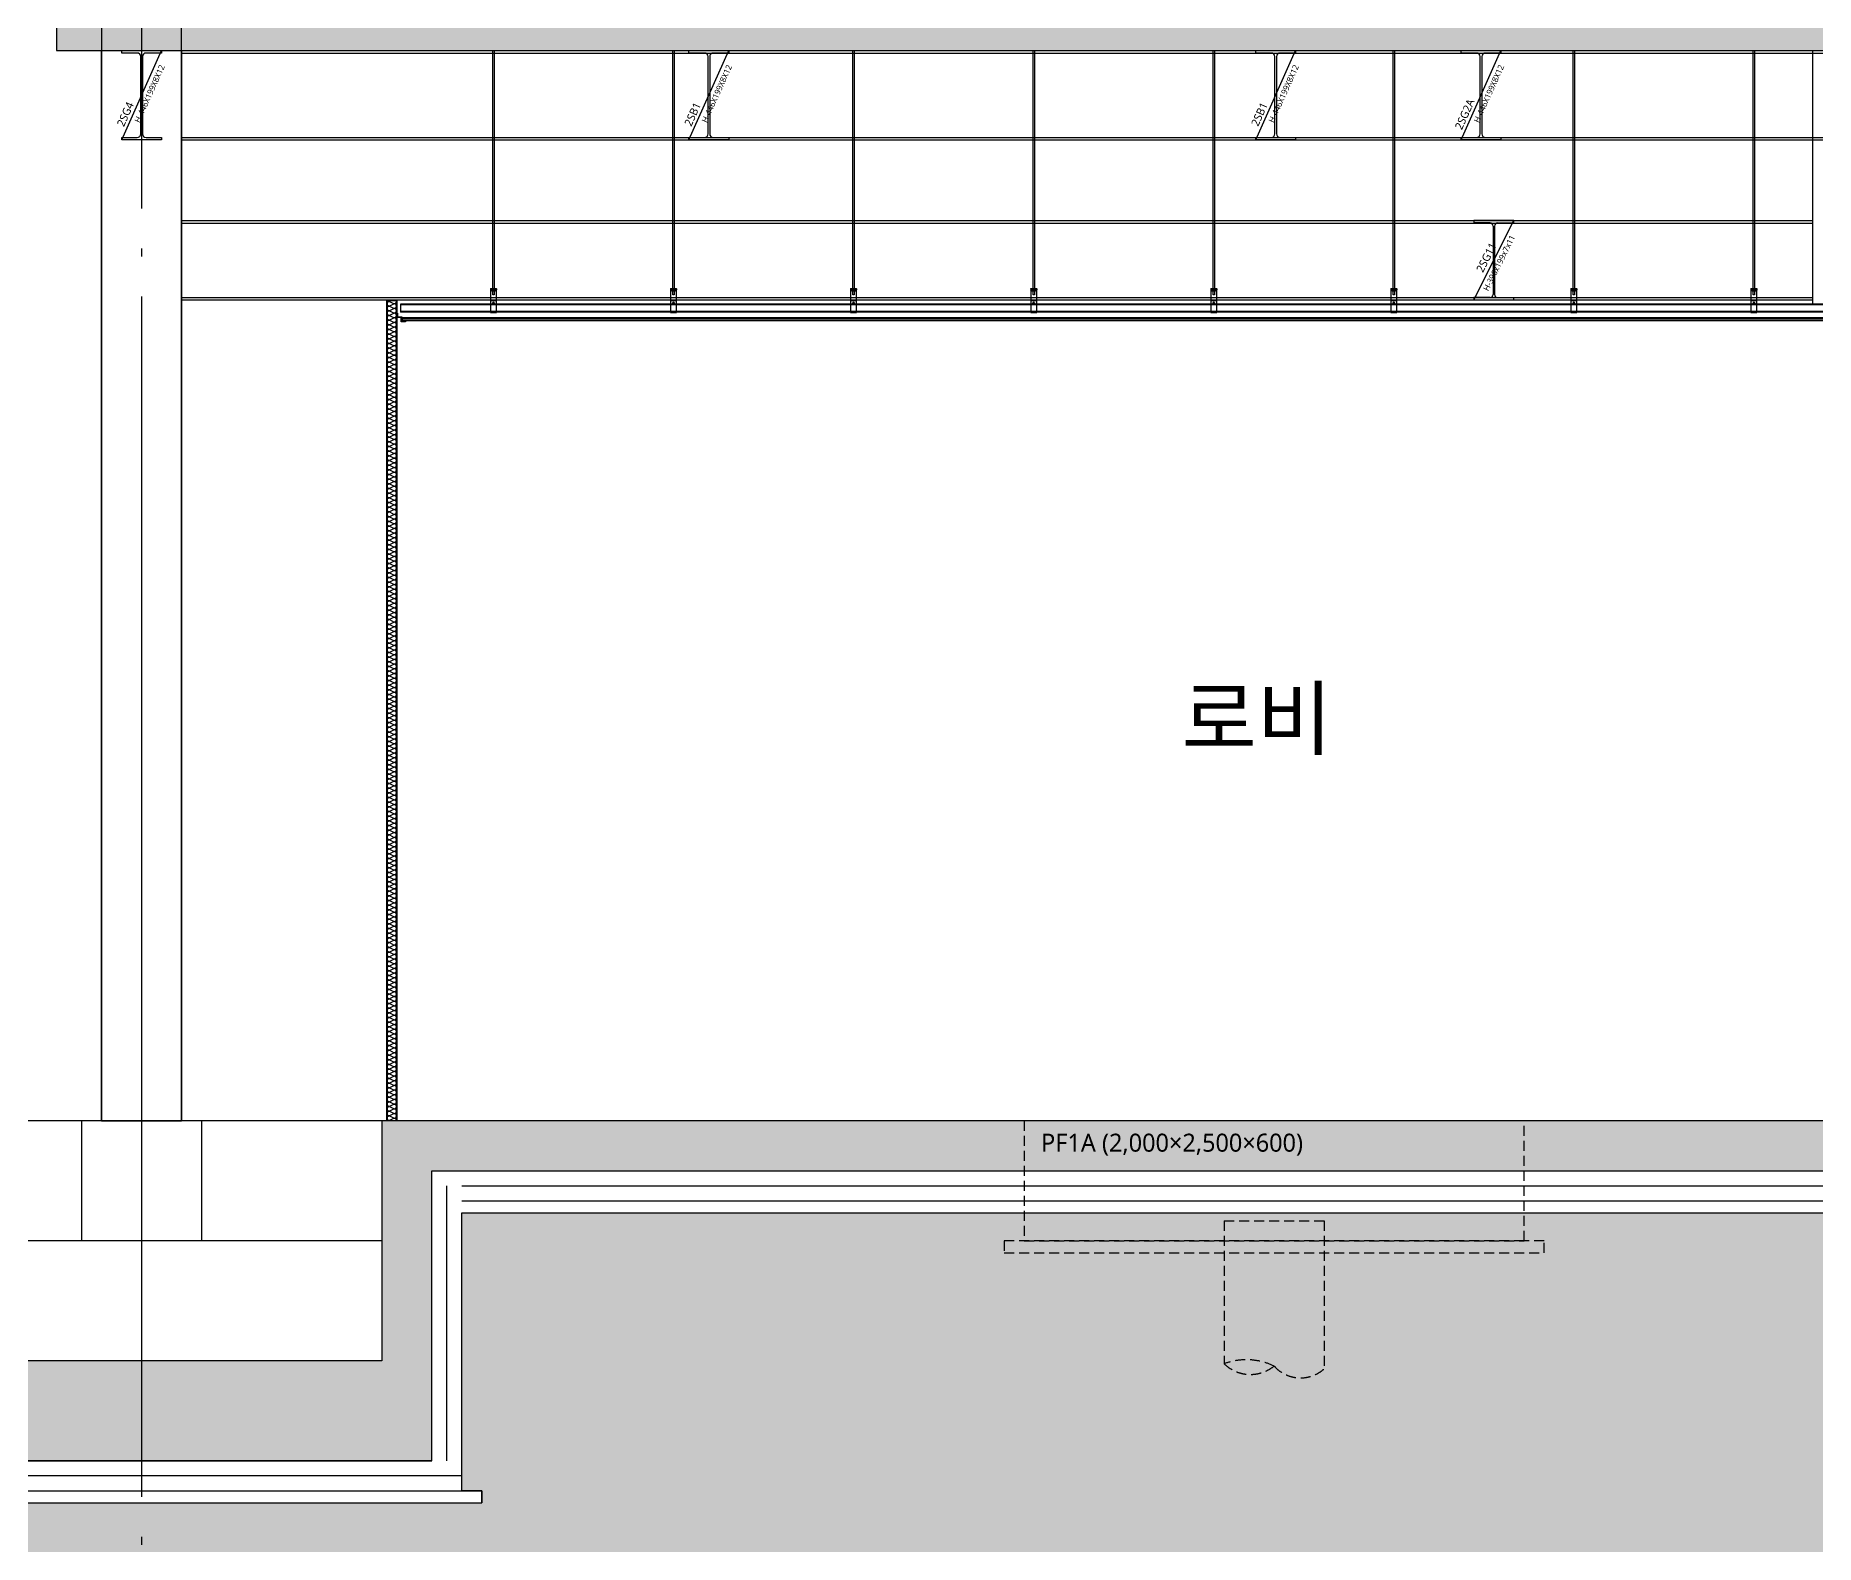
# Model space of a CAD drawing. Header units: millimetres. Extents: x 0 to 672800, y 0 to 118800.
# Drawn here: x 221920 to 230815, y 69878 to 77420 of the extents above; entities that cross this region are included whole.
import ezdxf
from ezdxf.enums import TextEntityAlignment as Align

# ---------------------------------------------------------------- set-up
doc = ezdxf.new("R2010")
doc.units = ezdxf.units.MM
doc.header["$LTSCALE"] = 200
for name, pattern in [('CEN-GAUN', [32.2, 30, -1, 0.2, -1]), ('CONTINOUS', [0]), ('HIDDEN', [0.375, 0.25, -0.125])]:
    doc.linetypes.add(name, pattern=pattern)
doc.layers.get('DEFPOINTS').update_dxf_attribs({"color": 137})
for name, color, linetype in [('0-S-col', 4, 'Continuous'), ('01단열재', 252, 'Continuous'), ('09GIRDER', 2, 'Continuous'), ('0파일', 251, 'HIDDEN'), ('5기초', 5, 'HIDDEN'), ('5기초버림콘크리트', 251, 'HIDDEN'), ('5버림콘크리트', 5, 'CONTINOUS'), ('A-CON', 2, 'Continuous'), ('CEILING', 6, 'Continuous'), ('CEN', 1, 'CEN-GAUN'), ('ELE-4', 4, 'Continuous'), ('ELE-STL', 252, 'Continuous'), ('FIN', 5, 'Continuous'), ('HAT-254', 254, 'Continuous'), ('HAT-INS', 252, 'Continuous'), ('S-253', 252, 'Continuous'), ('SOL-253', 253, 'Continuous')]:
    doc.layers.add(name, color=color, linetype=linetype)
doc.layers.add('TXT-1', color=137, linetype='Continuous', plot=False)
doc.styles.add('스타일1', font='malgun.ttf')
doc.linetypes.add('INSUL50', pattern='A,0.00254,-2.54,[134,ltypeshp.shx,S=6.25,R=0,X=-2.54,Y=0],-19.92,[134,ltypeshp.shx,S=6.25,R=180,X=2.54,Y=0],-2.54', length=25.00254)

# ---------------------------------------------------------------- blocks, each defined once
blk = doc.blocks.new('pile(500)-section')
at = {"layer": '0파일'}
for p, q in [((-250, 0), (-250, -714.2)), ((-250, 0), (250, 0)), ((250, 0), (250, -739.4))]:
    blk.add_line(p, q, dxfattribs=at)
for points in [[(-250, -714.2, -0.201908), (0, -725.4, 0.417045), (250, -739.4)], [(-250, -714.2, 0.379922), (0, -725.4)]]:
    blk.add_lwpolyline(points, format="xyb", dxfattribs=at)
blk = doc.blocks.new('S-PF1A-S2')
at = {"layer": '5기초'}
blk.add_lwpolyline([(-1250, 0), (-1250, -600), (1250, -600), (1250, 0)], close=True, dxfattribs=at)
at = {"layer": '5기초버림콘크리트'}
blk.add_lwpolyline([(1250, -600), (-1350, -600), (-1350, -660), (1350, -660), (1350, -600), (1250, -600)], dxfattribs=at)
at = {"layer": '0파일'}
blk.add_blockref('pile(500)-section', (0, -500), dxfattribs=at)
at = {"layer": 'DEFPOINTS', "style": '스타일1'}
blk.add_text('PF1A (2,000×2,500×600)', height=90, dxfattribs=at).set_placement((-510.1, -109), align=Align.MIDDLE_CENTER)
blk = doc.blocks.new('*U249')
at = {"color": 8}
for p, q in [((326.1, 66), (10290.1, 66)), ((326.1, 63), (10290.1, 63)), ((326.1, 29), (10290.1, 29)), ((326.1, 26), (10290.1, 26)), ((3539.9, 84), (3509.9, 84)), ((3531.8, 72), (3518, 72)), ((3524.9, 78.2), (3524.9, 65.8)), ((4439.9, 84), (4409.9, 84)), ((4431.8, 72), (4418, 72)), ((4424.9, 78.2), (4424.9, 65.8)), ((5339.9, 84), (5309.9, 84)), ((5331.8, 72), (5318, 72)), ((5324.9, 78.2), (5324.9, 65.8)), ((6239.9, 84), (6209.9, 84)), ((6231.8, 72), (6218, 72)), ((6224.9, 78.2), (6224.9, 65.8)), ((7139.9, 84), (7109.9, 84)), ((7131.8, 72), (7118, 72)), ((7124.9, 78.2), (7124.9, 65.8)), ((8039.9, 84), (8009.9, 84)), ((8031.8, 72), (8018, 72)), ((8024.9, 78.2), (8024.9, 65.8)), ((8939.9, 84), (8909.9, 84)), ((8931.8, 72), (8918, 72)), ((8924.9, 78.2), (8924.9, 65.8)), ((9839.9, 84), (9809.9, 84)), ((9831.8, 72), (9818, 72)), ((9824.9, 78.2), (9824.9, 65.8)), ((10290.1, 66), (10290.1, 26))]:
    blk.add_line(p, q, dxfattribs=at)
at = {"color": 1}
for p, q in [((10312.5, 11), (10300.7, 11)), ((336.1, -1), (10280.1, -1)), ((336.1, -8), (10280.1, -8)), ((336.1, -16), (10280.1, -16)), ((10280.1, -16), (10280.1, -1))]:
    blk.add_line(p, q, dxfattribs=at)
at = {"color": 8}
for points in [[(3521.5, 1334), (3521.5, 113.9), (3528.2, 113.9), (3528.2, 1334)], [(4421.5, 1334), (4421.5, 113.9), (4428.2, 113.9), (4428.2, 1334)], [(5321.5, 1334), (5321.5, 113.9), (5328.2, 113.9), (5328.2, 1334)], [(6221.5, 1334), (6221.5, 113.9), (6228.2, 113.9), (6228.2, 1334)], [(7121.5, 1334), (7121.5, 113.9), (7128.2, 113.9), (7128.2, 1334)], [(8021.5, 1334), (8021.5, 113.9), (8028.2, 113.9), (8028.2, 1334)], [(8921.5, 1334), (8921.5, 113.9), (8928.2, 113.9), (8928.2, 1334)], [(9821.5, 1334), (9821.5, 113.9), (9828.2, 113.9), (9828.2, 1334)], [(3539.9, 143), (3538.6, 145), (3511.2, 145), (3509.9, 143), (3509.9, 138), (3511.2, 136), (3538.6, 136), (3539.9, 138), (3509.9, 138)], [(3516.1, 136), (3516.1, 131), (3533.7, 131), (3533.7, 136)], [(4439.9, 143), (4438.6, 145), (4411.2, 145), (4409.9, 143), (4409.9, 138), (4411.2, 136), (4438.6, 136), (4439.9, 138), (4409.9, 138)], [(4416.1, 136), (4416.1, 131), (4433.7, 131), (4433.7, 136)], [(5339.9, 143), (5338.6, 145), (5311.2, 145), (5309.9, 143), (5309.9, 138), (5311.2, 136), (5338.6, 136), (5339.9, 138), (5309.9, 138)], [(5316.1, 136), (5316.1, 131), (5333.7, 131), (5333.7, 136)], [(6239.9, 143), (6238.6, 145), (6211.2, 145), (6209.9, 143), (6209.9, 138), (6211.2, 136), (6238.6, 136), (6239.9, 138), (6209.9, 138)], [(6216.1, 136), (6216.1, 131), (6233.7, 131), (6233.7, 136)], [(7139.9, 143), (7138.6, 145), (7111.2, 145), (7109.9, 143), (7109.9, 138), (7111.2, 136), (7138.6, 136), (7139.9, 138), (7109.9, 138)], [(7116.1, 136), (7116.1, 131), (7133.7, 131), (7133.7, 136)], [(8039.9, 143), (8038.6, 145), (8011.2, 145), (8009.9, 143), (8009.9, 138), (8011.2, 136), (8038.6, 136), (8039.9, 138), (8009.9, 138)], [(8016.1, 136), (8016.1, 131), (8033.7, 131), (8033.7, 136)], [(8939.9, 143), (8938.6, 145), (8911.2, 145), (8909.9, 143), (8909.9, 138), (8911.2, 136), (8938.6, 136), (8939.9, 138), (8909.9, 138)], [(8916.1, 136), (8916.1, 131), (8933.7, 131), (8933.7, 136)], [(9839.9, 143), (9838.6, 145), (9811.2, 145), (9809.9, 143), (9809.9, 138), (9811.2, 136), (9838.6, 136), (9839.9, 138), (9809.9, 138)], [(9816.1, 136), (9816.1, 131), (9833.7, 131), (9833.7, 136)]]:
    blk.add_lwpolyline(points, dxfattribs=at)
for points in [[(3509.9, 143), (3539.9, 143), (3539.9, 24), (3509.9, 24)], [(4409.9, 143), (4439.9, 143), (4439.9, 24), (4409.9, 24)], [(5309.9, 143), (5339.9, 143), (5339.9, 24), (5309.9, 24)], [(6209.9, 143), (6239.9, 143), (6239.9, 24), (6209.9, 24)], [(7109.9, 143), (7139.9, 143), (7139.9, 24), (7109.9, 24)], [(8009.9, 143), (8039.9, 143), (8039.9, 24), (8009.9, 24)], [(8909.9, 143), (8939.9, 143), (8939.9, 24), (8909.9, 24)], [(9809.9, 143), (9839.9, 143), (9839.9, 24), (9809.9, 24)]]:
    blk.add_lwpolyline(points, close=True, dxfattribs=at)
at = {"color": 6}
blk.add_lwpolyline([(10283.1, -19), (10264.1, -19), (10264.1, -22), (10286.1, -22), (10286.1, 0), (10308.1, 0), (10308.1, 22), (10305.1, 22), (10305.1, 3), (10283.1, 3)], close=True, dxfattribs=at)
at = {"color": 8}
for centre, radius in [((3524.9, 72), 4.25), ((3524.9, 72), 3.25), ((4424.9, 72), 4.25), ((4424.9, 72), 3.25), ((5324.9, 72), 4.25), ((5324.9, 72), 3.25), ((6224.9, 72), 4.25), ((6224.9, 72), 3.25), ((7124.9, 72), 4.25), ((7124.9, 72), 3.25), ((8024.9, 72), 4.25), ((8024.9, 72), 3.25), ((8924.9, 72), 4.25), ((8924.9, 72), 3.25), ((9824.9, 72), 4.25), ((9824.9, 72), 3.25)]:
    blk.add_circle(centre, radius, dxfattribs=at)
blk = doc.blocks.new('SG-2SG4')
at = {"layer": '09GIRDER'}
blk.add_lwpolyline([(-99.5, -434), (-22, -434, 0.414214), (-4, -416), (-4, -30, 0.414214), (-22, -12), (-99.5, -12), (-99.5, 0), (99.5, 0), (99.5, -12), (22, -12, 0.414214), (4, -30), (4, -416, 0.414214), (22, -434), (99.5, -434), (99.5, -446), (-99.5, -446)], format="xyb", close=True, dxfattribs=at)
at = {"layer": 'DEFPOINTS'}
blk.add_line((-99.5, -446), (99.5, 0), dxfattribs=at)
at = {"layer": 'DEFPOINTS', "style": '스타일1'}
for s, height, p in [('H-446X199X8X12', 30, (39.8, -215.4)), ('2SG4', 40, (-81.4, -318, 0))]:
    blk.add_text(s, height=height, rotation=65.95413, dxfattribs=at).set_placement(p, align=Align.MIDDLE_CENTER)
blk = doc.blocks.new('*U396')
at = {"layer": 'HAT-INS'}
for points in [[(0, 0, 0.414214), (0.25, 0.25), (0, 0.75, -1), (0.5, 0.75), (0.25, 0.25, 0.414214), (0.5, 0)], [(0.5, 0, 0.414214), (0.75, 0.25), (0.5, 0.75, -1), (1, 0.75), (0.75, 0.25, 0.414214), (1, 0)], [(1, 0, 0.414214), (1.25, 0.25), (1, 0.75, -1), (1.5, 0.75), (1.25, 0.25, 0.414214), (1.5, 0)], [(1.5, 0, 0.414214), (1.75, 0.25), (1.5, 0.75, -1), (2, 0.75), (1.75, 0.25, 0.414214), (2, 0)], [(2, 0, 0.414214), (2.25, 0.25), (2, 0.75, -1), (2.5, 0.75), (2.25, 0.25, 0.414214), (2.5, 0)], [(2.5, 0, 0.414214), (2.75, 0.25), (2.5, 0.75, -1), (3, 0.75), (2.75, 0.25, 0.414214), (3, 0)], [(3, 0, 0.414214), (3.25, 0.25), (3, 0.75, -1), (3.5, 0.75), (3.25, 0.25, 0.414214), (3.5, 0)], [(3.5, 0, 0.414214), (3.75, 0.25), (3.5, 0.75, -1), (4, 0.75), (3.75, 0.25, 0.414214), (4, 0)], [(4, 0, 0.414214), (4.25, 0.25), (4, 0.75, -1), (4.5, 0.75), (4.25, 0.25, 0.414214), (4.5, 0)], [(4.5, 0, 0.414214), (4.75, 0.25), (4.5, 0.75, -1), (5, 0.75), (4.75, 0.25, 0.414214), (5, 0)], [(5, 0, 0.414214), (5.25, 0.25), (5, 0.75, -1), (5.5, 0.75), (5.25, 0.25, 0.414214), (5.5, 0)], [(5.5, 0, 0.414214), (5.75, 0.25), (5.5, 0.75, -1), (6, 0.75), (5.75, 0.25, 0.414214), (6, 0)], [(6, 0, 0.414214), (6.25, 0.25), (6, 0.75, -1), (6.5, 0.75), (6.25, 0.25, 0.414214), (6.5, 0)], [(6.5, 0, 0.414214), (6.75, 0.25), (6.5, 0.75, -1), (7, 0.75), (6.75, 0.25, 0.414214), (7, 0)], [(7, 0, 0.414214), (7.25, 0.25), (7, 0.75, -1), (7.5, 0.75), (7.25, 0.25, 0.414214), (7.5, 0)], [(7.5, 0, 0.414214), (7.75, 0.25), (7.5, 0.75, -1), (8, 0.75), (7.75, 0.25, 0.414214), (8, 0)], [(8, 0, 0.414214), (8.25, 0.25), (8, 0.75, -1), (8.5, 0.75), (8.25, 0.25, 0.414214), (8.5, 0)], [(8.5, 0, 0.414214), (8.75, 0.25), (8.5, 0.75, -1), (9, 0.75), (8.75, 0.25, 0.414214), (9, 0)], [(9, 0, 0.414214), (9.25, 0.25), (9, 0.75, -1), (9.5, 0.75), (9.25, 0.25, 0.414214), (9.5, 0)], [(9.5, 0, 0.414214), (9.75, 0.25), (9.5, 0.75, -1), (10, 0.75), (9.75, 0.25, 0.414214), (10, 0)], [(10, 0, 0.414214), (10.25, 0.25), (10, 0.75, -1), (10.5, 0.75), (10.25, 0.25, 0.414214), (10.5, 0)], [(10.5, 0, 0.414214), (10.75, 0.25), (10.5, 0.75, -1), (11, 0.75), (10.75, 0.25, 0.414214), (11, 0)], [(11, 0, 0.414214), (11.25, 0.25), (11, 0.75, -1), (11.5, 0.75), (11.25, 0.25, 0.414214), (11.5, 0)], [(11.5, 0, 0.414214), (11.75, 0.25), (11.5, 0.75, -1), (12, 0.75), (11.75, 0.25, 0.414214), (12, 0)], [(12, 0, 0.414214), (12.25, 0.25), (12, 0.75, -1), (12.5, 0.75), (12.25, 0.25, 0.414214), (12.5, 0)], [(12.5, 0, 0.414214), (12.75, 0.25), (12.5, 0.75, -1), (13, 0.75), (12.75, 0.25, 0.414214), (13, 0)], [(13, 0, 0.414214), (13.25, 0.25), (13, 0.75, -1), (13.5, 0.75), (13.25, 0.25, 0.414214), (13.5, 0)], [(13.5, 0, 0.414214), (13.75, 0.25), (13.5, 0.75, -1), (14, 0.75), (13.75, 0.25, 0.414214), (14, 0)], [(14, 0, 0.414214), (14.25, 0.25), (14, 0.75, -1), (14.5, 0.75), (14.25, 0.25, 0.414214), (14.5, 0)], [(14.5, 0, 0.414214), (14.75, 0.25), (14.5, 0.75, -1), (15, 0.75), (14.75, 0.25, 0.414214), (15, 0)], [(15, 0, 0.414214), (15.25, 0.25), (15, 0.75, -1), (15.5, 0.75), (15.25, 0.25, 0.414214), (15.5, 0)], [(15.5, 0, 0.414214), (15.75, 0.25), (15.5, 0.75, -1), (16, 0.75), (15.75, 0.25, 0.414214), (16, 0)], [(16, 0, 0.414214), (16.25, 0.25), (16, 0.75, -1), (16.5, 0.75), (16.25, 0.25, 0.414214), (16.5, 0)], [(16.5, 0, 0.414214), (16.75, 0.25), (16.5, 0.75, -1), (17, 0.75), (16.75, 0.25, 0.414214), (17, 0)], [(17, 0, 0.414214), (17.25, 0.25), (17, 0.75, -1), (17.5, 0.75), (17.25, 0.25, 0.414214), (17.5, 0)], [(17.5, 0, 0.414214), (17.75, 0.25), (17.5, 0.75, -1), (18, 0.75), (17.75, 0.25, 0.414214), (18, 0)], [(18, 0, 0.414214), (18.25, 0.25), (18, 0.75, -1), (18.5, 0.75), (18.25, 0.25, 0.414214), (18.5, 0)], [(18.5, 0, 0.414214), (18.75, 0.25), (18.5, 0.75, -1), (19, 0.75), (18.75, 0.25, 0.414214), (19, 0)], [(19, 0, 0.414214), (19.25, 0.25), (19, 0.75, -1), (19.5, 0.75), (19.25, 0.25, 0.414214), (19.5, 0)], [(19.5, 0, 0.414214), (19.75, 0.25), (19.5, 0.75, -1), (20, 0.75), (19.75, 0.25, 0.414214), (20, 0)], [(20, 0, 0.414214), (20.25, 0.25), (20, 0.75, -1), (20.5, 0.75), (20.25, 0.25, 0.414214), (20.5, 0)], [(20.5, 0, 0.414214), (20.75, 0.25), (20.5, 0.75, -1), (21, 0.75), (20.75, 0.25, 0.414214), (21, 0)], [(21, 0, 0.414214), (21.25, 0.25), (21, 0.75, -1), (21.5, 0.75), (21.25, 0.25, 0.414214), (21.5, 0)], [(21.5, 0, 0.414214), (21.75, 0.25), (21.5, 0.75, -1), (22, 0.75), (21.75, 0.25, 0.414214), (22, 0)], [(22, 0, 0.414214), (22.25, 0.25), (22, 0.75, -1), (22.5, 0.75), (22.25, 0.25, 0.414214), (22.5, 0)], [(22.5, 0, 0.414214), (22.75, 0.25), (22.5, 0.75, -1), (23, 0.75), (22.75, 0.25, 0.414214), (23, 0)], [(23, 0, 0.414214), (23.25, 0.25), (23, 0.75, -1), (23.5, 0.75), (23.25, 0.25, 0.414214), (23.5, 0)], [(23.5, 0, 0.414214), (23.75, 0.25), (23.5, 0.75, -1), (24, 0.75), (23.75, 0.25, 0.414214), (24, 0)], [(24, 0, 0.414214), (24.25, 0.25), (24, 0.75, -1), (24.5, 0.75), (24.25, 0.25, 0.414214), (24.5, 0)], [(24.5, 0, 0.414214), (24.75, 0.25), (24.5, 0.75, -1), (25, 0.75), (24.75, 0.25, 0.414214), (25, 0)], [(25, 0, 0.414214), (25.25, 0.25), (25, 0.75, -1), (25.5, 0.75), (25.25, 0.25, 0.414214), (25.5, 0)], [(25.5, 0, 0.414214), (25.75, 0.25), (25.5, 0.75, -1), (26, 0.75), (25.75, 0.25, 0.414214), (26, 0)], [(26, 0, 0.414214), (26.25, 0.25), (26, 0.75, -1), (26.5, 0.75), (26.25, 0.25, 0.414214), (26.5, 0)], [(26.5, 0, 0.414214), (26.75, 0.25), (26.5, 0.75, -1), (27, 0.75), (26.75, 0.25, 0.414214), (27, 0)], [(27, 0, 0.414214), (27.25, 0.25), (27, 0.75, -1), (27.5, 0.75), (27.25, 0.25, 0.414214), (27.5, 0)], [(27.5, 0, 0.414214), (27.75, 0.25), (27.5, 0.75, -1), (28, 0.75), (27.75, 0.25, 0.414214), (28, 0)], [(28, 0, 0.414214), (28.25, 0.25), (28, 0.75, -1), (28.5, 0.75), (28.25, 0.25, 0.414214), (28.5, 0)], [(28.5, 0, 0.414214), (28.75, 0.25), (28.5, 0.75, -1), (29, 0.75), (28.75, 0.25, 0.414214), (29, 0)], [(29, 0, 0.414214), (29.25, 0.25), (29, 0.75, -1), (29.5, 0.75), (29.25, 0.25, 0.414214), (29.5, 0)], [(29.5, 0, 0.414214), (29.75, 0.25), (29.5, 0.75, -1), (30, 0.75), (29.75, 0.25, 0.414214), (30, 0)], [(30, 0, 0.414214), (30.25, 0.25), (30, 0.75, -1), (30.5, 0.75), (30.25, 0.25, 0.414214), (30.5, 0)], [(30.5, 0, 0.414214), (30.75, 0.25), (30.5, 0.75, -1), (31, 0.75), (30.75, 0.25, 0.414214), (31, 0)], [(31, 0, 0.414214), (31.25, 0.25), (31, 0.75, -1), (31.5, 0.75), (31.25, 0.25, 0.414214), (31.5, 0)], [(31.5, 0, 0.414214), (31.75, 0.25), (31.5, 0.75, -1), (32, 0.75), (31.75, 0.25, 0.414214), (32, 0)], [(32, 0, 0.414214), (32.25, 0.25), (32, 0.75, -1), (32.5, 0.75), (32.25, 0.25, 0.414214), (32.5, 0)], [(32.5, 0, 0.414214), (32.75, 0.25), (32.5, 0.75, -1), (33, 0.75), (32.75, 0.25, 0.414214), (33, 0)], [(33, 0, 0.414214), (33.25, 0.25), (33, 0.75, -1), (33.5, 0.75), (33.25, 0.25, 0.414214), (33.5, 0)], [(33.5, 0, 0.414214), (33.75, 0.25), (33.5, 0.75, -1), (34, 0.75), (33.75, 0.25, 0.414214), (34, 0)], [(34, 0, 0.414214), (34.25, 0.25), (34, 0.75, -1), (34.5, 0.75), (34.25, 0.25, 0.414214), (34.5, 0)], [(34.5, 0, 0.414214), (34.75, 0.25), (34.5, 0.75, -1), (35, 0.75), (34.75, 0.25, 0.414214), (35, 0)], [(35, 0, 0.414214), (35.25, 0.25), (35, 0.75, -1), (35.5, 0.75), (35.25, 0.25, 0.414214), (35.5, 0)], [(35.5, 0, 0.414214), (35.75, 0.25), (35.5, 0.75, -1), (36, 0.75), (35.75, 0.25, 0.414214), (36, 0)], [(36, 0, 0.414214), (36.25, 0.25), (36, 0.75, -1), (36.5, 0.75), (36.25, 0.25, 0.414214), (36.5, 0)], [(36.5, 0, 0.414214), (36.75, 0.25), (36.5, 0.75, -1), (37, 0.75), (36.75, 0.25, 0.414214), (37, 0)], [(37, 0, 0.414214), (37.25, 0.25), (37, 0.75, -1), (37.5, 0.75), (37.25, 0.25, 0.414214), (37.5, 0)], [(37.5, 0, 0.414214), (37.75, 0.25), (37.5, 0.75, -1), (38, 0.75), (37.75, 0.25, 0.414214), (38, 0)], [(38, 0, 0.414214), (38.25, 0.25), (38, 0.75, -1), (38.5, 0.75), (38.25, 0.25, 0.414214), (38.5, 0)], [(38.5, 0, 0.414214), (38.75, 0.25), (38.5, 0.75, -1), (39, 0.75), (38.75, 0.25, 0.414214), (39, 0)], [(39, 0, 0.414214), (39.25, 0.25), (39, 0.75, -1), (39.5, 0.75), (39.25, 0.25, 0.414214), (39.5, 0)], [(39.5, 0, 0.414214), (39.75, 0.25), (39.5, 0.75, -1), (40, 0.75), (39.75, 0.25, 0.414214), (40, 0)], [(40, 0, 0.414214), (40.25, 0.25), (40, 0.75, -1), (40.5, 0.75), (40.25, 0.25, 0.414214), (40.5, 0)], [(40.5, 0, 0.414214), (40.75, 0.25), (40.5, 0.75, -1), (41, 0.75), (40.75, 0.25, 0.414214), (41, 0)], [(41, 0, 0.414214), (41.25, 0.25), (41, 0.75, -1), (41.5, 0.75), (41.25, 0.25, 0.414214), (41.5, 0)], [(41.5, 0, 0.414214), (41.75, 0.25), (41.5, 0.75, -1), (42, 0.75), (41.75, 0.25, 0.414214), (42, 0)], [(42, 0, 0.414214), (42.25, 0.25), (42, 0.75, -1), (42.5, 0.75), (42.25, 0.25, 0.414214), (42.5, 0)], [(42.5, 0, 0.414214), (42.75, 0.25), (42.5, 0.75, -1), (43, 0.75), (42.75, 0.25, 0.414214), (43, 0)], [(43, 0, 0.414214), (43.25, 0.25), (43, 0.75, -1), (43.5, 0.75), (43.25, 0.25, 0.414214), (43.5, 0)], [(43.5, 0, 0.414214), (43.75, 0.25), (43.5, 0.75, -1), (44, 0.75), (43.75, 0.25, 0.414214), (44, 0)], [(44, 0, 0.414214), (44.25, 0.25), (44, 0.75, -1), (44.5, 0.75), (44.25, 0.25, 0.414214), (44.5, 0)], [(44.5, 0, 0.414214), (44.75, 0.25), (44.5, 0.75, -1), (45, 0.75), (44.75, 0.25, 0.414214), (45, 0)], [(45, 0, 0.414214), (45.25, 0.25), (45, 0.75, -1), (45.5, 0.75), (45.25, 0.25, 0.414214), (45.5, 0)], [(45.5, 0, 0.414214), (45.75, 0.25), (45.5, 0.75, -1), (46, 0.75), (45.75, 0.25, 0.414214), (46, 0)], [(46, 0, 0.414214), (46.25, 0.25), (46, 0.75, -1), (46.5, 0.75), (46.25, 0.25, 0.414214), (46.5, 0)], [(46.5, 0, 0.414214), (46.75, 0.25), (46.5, 0.75, -1), (47, 0.75), (46.75, 0.25, 0.414214), (47, 0)], [(47, 0, 0.414214), (47.25, 0.25), (47, 0.75, -1), (47.5, 0.75), (47.25, 0.25, 0.414214), (47.5, 0)], [(47.5, 0, 0.414214), (47.75, 0.25), (47.5, 0.75, -1), (48, 0.75), (47.75, 0.25, 0.414214), (48, 0)], [(48, 0, 0.414214), (48.25, 0.25), (48, 0.75, -1), (48.5, 0.75), (48.25, 0.25, 0.414214), (48.5, 0)], [(48.5, 0, 0.414214), (48.75, 0.25), (48.5, 0.75, -1), (49, 0.75), (48.75, 0.25, 0.414214), (49, 0)], [(49, 0, 0.414214), (49.25, 0.25), (49, 0.75, -1), (49.5, 0.75), (49.25, 0.25, 0.414214), (49.5, 0)], [(49.5, 0, 0.414214), (49.75, 0.25), (49.5, 0.75, -1), (50, 0.75), (49.75, 0.25, 0.414214), (50, 0)], [(50, 0, 0.414214), (50.25, 0.25), (50, 0.75, -1), (50.5, 0.75), (50.25, 0.25, 0.414214), (50.5, 0)], [(50.5, 0, 0.414214), (50.75, 0.25), (50.5, 0.75, -1), (51, 0.75), (50.75, 0.25, 0.414214), (51, 0)], [(51, 0, 0.414214), (51.25, 0.25), (51, 0.75, -1), (51.5, 0.75), (51.25, 0.25, 0.414214), (51.5, 0)], [(51.5, 0, 0.414214), (51.75, 0.25), (51.5, 0.75, -1), (52, 0.75), (51.75, 0.25, 0.414214), (52, 0)], [(52, 0, 0.414214), (52.25, 0.25), (52, 0.75, -1), (52.5, 0.75), (52.25, 0.25, 0.414214), (52.5, 0)], [(52.5, 0, 0.414214), (52.75, 0.25), (52.5, 0.75, -1), (53, 0.75), (52.75, 0.25, 0.414214), (53, 0)], [(53, 0, 0.414214), (53.25, 0.25), (53, 0.75, -1), (53.5, 0.75), (53.25, 0.25, 0.414214), (53.5, 0)], [(53.5, 0, 0.414214), (53.75, 0.25), (53.5, 0.75, -1), (54, 0.75), (53.75, 0.25, 0.414214), (54, 0)], [(54, 0, 0.414214), (54.25, 0.25), (54, 0.75, -1), (54.5, 0.75), (54.25, 0.25, 0.414214), (54.5, 0)], [(54.5, 0, 0.414214), (54.75, 0.25), (54.5, 0.75, -1), (55, 0.75), (54.75, 0.25, 0.414214), (55, 0)], [(55, 0, 0.414214), (55.25, 0.25), (55, 0.75, -1), (55.5, 0.75), (55.25, 0.25, 0.414214), (55.5, 0)], [(55.5, 0, 0.414214), (55.75, 0.25), (55.5, 0.75, -1), (56, 0.75), (55.75, 0.25, 0.414214), (56, 0)], [(56, 0, 0.414214), (56.25, 0.25), (56, 0.75, -1), (56.5, 0.75), (56.25, 0.25, 0.414214), (56.5, 0)], [(56.5, 0, 0.414214), (56.75, 0.25), (56.5, 0.75, -1), (57, 0.75), (56.75, 0.25, 0.414214), (57, 0)], [(57, 0, 0.414214), (57.25, 0.25), (57, 0.75, -1), (57.5, 0.75), (57.25, 0.25, 0.414214), (57.5, 0)], [(57.5, 0, 0.414214), (57.75, 0.25), (57.5, 0.75, -1), (58, 0.75), (57.75, 0.25, 0.414214), (58, 0)], [(58, 0, 0.414214), (58.25, 0.25), (58, 0.75, -1), (58.5, 0.75), (58.25, 0.25, 0.414214), (58.5, 0)], [(58.5, 0, 0.414214), (58.75, 0.25), (58.5, 0.75, -1), (59, 0.75), (58.75, 0.25, 0.414214), (59, 0)], [(59, 0, 0.414214), (59.25, 0.25), (59, 0.75, -1), (59.5, 0.75), (59.25, 0.25, 0.414214), (59.5, 0)], [(59.5, 0, 0.414214), (59.75, 0.25), (59.5, 0.75, -1), (60, 0.75), (59.75, 0.25, 0.414214), (60, 0)], [(60, 0, 0.414214), (60.25, 0.25), (60, 0.75, -1), (60.5, 0.75), (60.25, 0.25, 0.414214), (60.5, 0)], [(60.5, 0, 0.414214), (60.75, 0.25), (60.5, 0.75, -1), (61, 0.75), (60.75, 0.25, 0.414214), (61, 0)], [(61, 0, 0.414214), (61.25, 0.25), (61, 0.75, -1), (61.5, 0.75), (61.25, 0.25, 0.414214), (61.5, 0)], [(61.5, 0, 0.414214), (61.75, 0.25), (61.5, 0.75, -1), (62, 0.75), (61.75, 0.25, 0.414214), (62, 0)], [(62, 0, 0.414214), (62.25, 0.25), (62, 0.75, -1), (62.5, 0.75), (62.25, 0.25, 0.414214), (62.5, 0)], [(62.5, 0, 0.414214), (62.75, 0.25), (62.5, 0.75, -1), (63, 0.75), (62.75, 0.25, 0.414214), (63, 0)], [(63, 0, 0.414214), (63.25, 0.25), (63, 0.75, -1), (63.5, 0.75), (63.25, 0.25, 0.414214), (63.5, 0)], [(63.5, 0, 0.414214), (63.75, 0.25), (63.5, 0.75, -1), (64, 0.75), (63.75, 0.25, 0.414214), (64, 0)], [(64, 0, 0.414214), (64.25, 0.25), (64, 0.75, -1), (64.5, 0.75), (64.25, 0.25, 0.414214), (64.5, 0)], [(64.5, 0, 0.414214), (64.75, 0.25), (64.5, 0.75, -1), (65, 0.75), (64.75, 0.25, 0.414214), (65, 0)], [(65, 0, 0.414214), (65.25, 0.25), (65, 0.75, -1), (65.5, 0.75), (65.25, 0.25, 0.414214), (65.5, 0)], [(65.5, 0, 0.414214), (65.75, 0.25), (65.5, 0.75, -1), (66, 0.75), (65.75, 0.25, 0.414214), (66, 0)], [(66, 0, 0.414214), (66.25, 0.25), (66, 0.75, -1), (66.5, 0.75), (66.25, 0.25, 0.414214), (66.5, 0)], [(66.5, 0, 0.414214), (66.75, 0.25), (66.5, 0.75, -1), (67, 0.75), (66.75, 0.25, 0.414214), (67, 0)], [(67, 0, 0.414214), (67.25, 0.25), (67, 0.75, -1), (67.5, 0.75), (67.25, 0.25, 0.414214), (67.5, 0)], [(67.5, 0, 0.414214), (67.75, 0.25), (67.5, 0.75, -1), (68, 0.75), (67.75, 0.25, 0.414214), (68, 0)], [(68, 0, 0.414214), (68.25, 0.25), (68, 0.75, -1), (68.5, 0.75), (68.25, 0.25, 0.414214), (68.5, 0)], [(68.5, 0, 0.414214), (68.75, 0.25), (68.5, 0.75, -1), (69, 0.75), (68.75, 0.25, 0.414214), (69, 0)], [(69, 0, 0.414214), (69.25, 0.25), (69, 0.75, -1), (69.5, 0.75), (69.25, 0.25, 0.414214), (69.5, 0)], [(69.5, 0, 0.414214), (69.75, 0.25), (69.5, 0.75, -1), (70, 0.75), (69.75, 0.25, 0.414214), (70, 0)], [(70, 0, 0.414214), (70.25, 0.25), (70, 0.75, -1), (70.5, 0.75), (70.25, 0.25, 0.414214), (70.5, 0)], [(70.5, 0, 0.414214), (70.75, 0.25), (70.5, 0.75, -1), (71, 0.75), (70.75, 0.25, 0.414214), (71, 0)], [(71, 0, 0.414214), (71.25, 0.25), (71, 0.75, -1), (71.5, 0.75), (71.25, 0.25, 0.414214), (71.5, 0)], [(71.5, 0, 0.414214), (71.75, 0.25), (71.5, 0.75, -1), (72, 0.75), (71.75, 0.25, 0.414214), (72, 0)], [(72, 0, 0.414214), (72.25, 0.25), (72, 0.75, -1), (72.5, 0.75), (72.25, 0.25, 0.414214), (72.5, 0)], [(72.5, 0, 0.414214), (72.75, 0.25), (72.5, 0.75, -1), (73, 0.75), (72.75, 0.25, 0.414214), (73, 0)], [(73, 0, 0.414214), (73.25, 0.25), (73, 0.75, -1), (73.5, 0.75), (73.25, 0.25, 0.414214), (73.5, 0)], [(73.5, 0, 0.414214), (73.75, 0.25), (73.5, 0.75, -1), (74, 0.75), (73.75, 0.25, 0.414214), (74, 0)], [(74, 0, 0.414214), (74.25, 0.25), (74, 0.75, -1), (74.5, 0.75), (74.25, 0.25, 0.414214), (74.5, 0)], [(74.5, 0, 0.414214), (74.75, 0.25), (74.5, 0.75, -1), (75, 0.75), (74.75, 0.25, 0.414214), (75, 0)], [(75, 0, 0.414214), (75.25, 0.25), (75, 0.75, -1), (75.5, 0.75), (75.25, 0.25, 0.414214), (75.5, 0)], [(75.5, 0, 0.414214), (75.75, 0.25), (75.5, 0.75, -1), (76, 0.75), (75.75, 0.25, 0.414214), (76, 0)], [(76, 0, 0.414214), (76.25, 0.25), (76, 0.75, -1), (76.5, 0.75), (76.25, 0.25, 0.414214), (76.5, 0)], [(76.5, 0, 0.414214), (76.75, 0.25), (76.5, 0.75, -1), (77, 0.75), (76.75, 0.25, 0.414214), (77, 0)], [(77, 0, 0.414214), (77.25, 0.25), (77, 0.75, -1), (77.5, 0.75), (77.25, 0.25, 0.414214), (77.5, 0)], [(77.5, 0, 0.414214), (77.75, 0.25), (77.5, 0.75, -1), (78, 0.75), (77.75, 0.25, 0.414214), (78, 0)], [(78, 0, 0.414214), (78.25, 0.25), (78, 0.75, -1), (78.5, 0.75), (78.25, 0.25, 0.414214), (78.5, 0)], [(78.5, 0, 0.414214), (78.75, 0.25), (78.5, 0.75, -1), (79, 0.75), (78.75, 0.25, 0.414214), (79, 0)], [(79, 0, 0.414214), (79.25, 0.25), (79, 0.75, -1), (79.5, 0.75), (79.25, 0.25, 0.414214), (79.5, 0)], [(79.5, 0, 0.414214), (79.75, 0.25), (79.5, 0.75, -1), (80, 0.75), (79.75, 0.25, 0.414214), (80, 0)], [(80, 0, 0.414214), (80.25, 0.25), (80, 0.75, -1), (80.5, 0.75), (80.25, 0.25, 0.414214), (80.5, 0)], [(80.5, 0, 0.414214), (80.75, 0.25), (80.5, 0.75, -1), (81, 0.75), (80.75, 0.25, 0.414214), (81, 0)], [(81, 0, 0.414214), (81.25, 0.25), (81, 0.75, -1), (81.5, 0.75), (81.25, 0.25, 0.414214), (81.5, 0)], [(81.5, 0, 0.414214), (81.75, 0.25), (81.5, 0.75, -1), (82, 0.75), (81.75, 0.25, 0.414214), (82, 0)], [(82, 0, 0.414214), (82.25, 0.25), (82, 0.75, -1), (82.5, 0.75), (82.25, 0.25, 0.414214), (82.5, 0)], [(82.5, 0, 0.414214), (82.75, 0.25), (82.5, 0.75, -1), (83, 0.75), (82.75, 0.25, 0.414214), (83, 0)], [(83, 0, 0.414214), (83.25, 0.25), (83, 0.75, -1), (83.5, 0.75), (83.25, 0.25, 0.414214), (83.5, 0)], [(83.5, 0, 0.414214), (83.75, 0.25), (83.5, 0.75, -1), (84, 0.75), (83.75, 0.25, 0.414214), (84, 0)], [(84, 0, 0.414214), (84.25, 0.25), (84, 0.75, -1), (84.5, 0.75), (84.25, 0.25, 0.414214), (84.5, 0)], [(84.5, 0, 0.414214), (84.75, 0.25), (84.5, 0.75, -1), (85, 0.75), (84.75, 0.25, 0.414214), (85, 0)], [(85, 0, 0.414214), (85.25, 0.25), (85, 0.75, -1), (85.5, 0.75), (85.25, 0.25, 0.414214), (85.5, 0)], [(85.5, 0, 0.414214), (85.75, 0.25), (85.5, 0.75, -1), (86, 0.75), (85.75, 0.25, 0.414214), (86, 0)], [(86, 0, 0.414214), (86.25, 0.25), (86, 0.75, -1), (86.5, 0.75), (86.25, 0.25, 0.414214), (86.5, 0)], [(86.5, 0, 0.414214), (86.75, 0.25), (86.5, 0.75, -1), (87, 0.75), (86.75, 0.25, 0.414214), (87, 0)], [(87, 0, 0.414214), (87.25, 0.25), (87, 0.75, -1), (87.5, 0.75), (87.25, 0.25, 0.414214), (87.5, 0)]]:
    blk.add_lwpolyline(points, format="xyb", dxfattribs=at)
blk = doc.blocks.new('SG-2SB1')
at = {"layer": '09GIRDER'}
blk.add_lwpolyline([(-99.5, -434), (-22, -434, 0.414214), (-4, -416), (-4, -30, 0.414214), (-22, -12), (-99.5, -12), (-99.5, 0), (99.5, 0), (99.5, -12), (22, -12, 0.414214), (4, -30), (4, -416, 0.414214), (22, -434), (99.5, -434), (99.5, -446), (-99.5, -446)], format="xyb", close=True, dxfattribs=at)
at = {"layer": 'DEFPOINTS'}
blk.add_line((-99.5, -446), (99.5, 0), dxfattribs=at)
at = {"layer": 'DEFPOINTS', "style": '스타일1'}
for s, height, p in [('H-446X199X8X12', 30, (39.8, -215.4)), ('2SB1', 40, (-81.4, -318, 0))]:
    blk.add_text(s, height=height, rotation=65.95413, dxfattribs=at).set_placement(p, align=Align.MIDDLE_CENTER)
blk = doc.blocks.new('*U466')
for p, q in [((80, 385), (0, 385)), ((96, 369), (96, 27)), ((103, 369), (103, 27)), ((119, 385), (199, 385)), ((80, 11), (0, 11)), ((119, 11), (199, 11))]:
    blk.add_line(p, q)
for points in [[(199, 385), (199, 396), (0, 396), (0, 385)], [(0, 11), (0, 0), (199, 0), (199, 11)]]:
    blk.add_lwpolyline(points)
for centre, start, end in [((80, 369), 0, 90), ((119, 369), 90, 180), ((80, 27), 270, 0), ((119, 27), 180, 270)]:
    blk.add_arc(centre, 16, start, end)

msp = doc.modelspace()

# ---------------------------------------------------------------- hatches: boundary and pattern name
at = {"layer": 'HAT-254'}
h = msp.add_hatch(color=256, dxfattribs=at)
h.dxf.hatch_style = 1
h.paths.add_polyline_path([(252885, 77494.9), (222025, 77494.9), (222025, 77344.9), (252885, 77344.9)])
h = msp.add_hatch(color=256, dxfattribs=at)
h.dxf.hatch_style = 1
h.paths.add_polyline_path([(223900, 71744.9), (237325, 71744.9), (243075, 71744.9), (252350, 71744.9), (252350, 71294.9), (252450, 71294.9), (252450, 69294.9), (252750, 69294.9), (252750, 71994.9), (223650, 71994.9), (223650, 70794.9), (209550, 70794.9), (209550, 71994.9), (209150, 71994.9), (209150, 71744.9), (209150, 70294.9), (223900, 70294.9)])
at = {"layer": 'SOL-253'}
h = msp.add_hatch(color=256, dxfattribs=at)
h.dxf.hatch_style = 1
edge = h.paths.add_edge_path()
edge.add_arc((262129.2, 9210.8), 60864.9, 82.884241, 95.505277)
edge.add_line((256290, 69794.9), (256290, 69944.9))
edge.add_line((256290, 69944.9), (253050, 69944.9))
edge.add_line((253050, 69944.9), (253050, 69794.9))
edge.add_line((253050, 69794.9), (252750, 69794.9))
edge.add_line((252750, 69794.9), (252750, 69294.9))
edge.add_line((252750, 69294.9), (252450, 69294.9))
edge.add_line((252450, 69294.9), (252450, 71084.9))
edge.add_line((252450, 71084.9), (252100, 71084.9))
edge.add_line((252100, 71084.9), (252100, 71144.9))
edge.add_line((252100, 71144.9), (252200, 71144.9))
edge.add_line((252200, 71144.9), (252200, 71534.9))
edge.add_line((252200, 71534.9), (243075, 71534.9))
edge.add_line((243075, 71534.9), (224050, 71534.9))
edge.add_line((224050, 71534.9), (224050, 70144.9))
edge.add_line((224050, 70144.9), (224150, 70144.9))
edge.add_line((224150, 70144.9), (224150, 70084.9))
edge.add_line((224150, 70084.9), (209050, 70084.9))
edge.add_line((209050, 70084.9), (209050, 70144.9))
edge.add_line((209050, 70144.9), (209150, 70144.9))
edge.add_line((209150, 70144.9), (209150, 71644.9))
edge.add_line((209150, 71644.9), (208850, 71644.9))
edge.add_line((208850, 71644.9), (208850, 71794.9))
edge.add_line((208850, 71794.9), (198450, 71794.9))
edge.add_line((198450, 71794.9), (198450, 63994.9))
edge.add_line((198450, 63994.9), (302815.1, 63994.9))
edge.add_line((302815.1, 63994.9), (302815.1, 67109.6))
edge.add_line((302815.1, 67109.6), (297073.5, 67109.6))
edge.add_line((297073.5, 67109.6), (297073.5, 66509.6))
edge.add_line((297073.5, 66509.6), (295823.5, 66509.6))
edge.add_line((295823.5, 66509.6), (295823.5, 67109.6))
edge.add_line((295823.5, 67109.6), (282073.5, 67109.6))
edge.add_line((282073.5, 67109.6), (282073.5, 66509.6))
edge.add_line((282073.5, 66509.6), (280775, 66509.6))
edge.add_line((280775, 66509.6), (280775, 67394.9))
edge.add_line((280775, 67394.9), (278553.6, 67394.9))
edge.add_line((278553.6, 67394.9), (278553.6, 66694.9))
edge.add_line((278553.6, 66694.9), (278653.6, 66694.9))
edge.add_line((278653.6, 66694.9), (278653.6, 66434.9))
edge.add_line((278653.6, 66434.9), (277745.9, 66434.9))
edge.add_line((277745.9, 66434.9), (277431.8, 66734.9))
edge.add_line((277431.8, 66734.9), (271611.3, 66734.9))
edge.add_line((271611.3, 66734.9), (271311.3, 66434.9))
edge.add_line((271311.3, 66434.9), (270203.6, 66434.9))
edge.add_line((270203.6, 66434.9), (270203.6, 66394.9))
edge.add_line((270203.6, 66394.9), (269483.3, 66394.9))
edge.add_line((269483.3, 66394.9), (269483.3, 66494.9))
edge.add_line((269483.3, 66494.9), (269583.3, 66494.9))
edge.add_line((269583.3, 66494.9), (269583.3, 66994.9))
edge.add_line((269583.3, 66994.9), (269668.8, 69606.9))

# ---------------------------------------------------------------- linework, layer by layer
at = {"layer": '0-S-col', "color": 8}
msp.add_line((230800, 77344.9), (230800, 76076.9), dxfattribs=at)
for points in [[(222250, 71994.9), (222650, 71994.9), (222650, 83644.9), (222250, 83644.9)], [(222650, 71994.9), (222250, 71994.9), (222250, 77344.9), (222650, 77344.9)]]:
    msp.add_lwpolyline(points, close=True, dxfattribs=at)
msp.add_lwpolyline([(222750, 71394.9), (222750, 71994.9), (222150, 71994.9), (222150, 71394.9)], dxfattribs=at)
at = {"layer": '01단열재', "linetype": 'INSUL50', "ltscale": 0.015}
msp.add_line((223975, 70294.9), (223975, 71669.9), dxfattribs=at)
for points in [[(224050, 71669.9), (252275, 71669.9), (252275, 71219.9), (252450, 71219.9)], [(224050, 70219.9), (209150, 70219.9)]]:
    msp.add_lwpolyline(points, dxfattribs=at)
at = {"layer": '01단열재'}
msp.add_lwpolyline([(224050, 70144.9), (224050, 71534.9)], dxfattribs=at)
at = {"layer": '5버림콘크리트'}
for points in [[(224049.5, 71594.9), (252200, 71594.9), (252200, 71534.9)], [(224050, 71534.9), (224049.5, 71534.9)], [(209050, 70144.9), (224150, 70144.9), (224150, 70084.9)], [(209050, 70084.9), (224150, 70084.9)]]:
    msp.add_lwpolyline(points, dxfattribs=at)
at = {"layer": 'A-CON'}
for p, q in [((222025, 77494.9), (222025, 77344.9)), ((223650, 71394.9), (209550, 71394.9)), ((223650, 70794.9), (209550, 70794.9)), ((223900, 70294.9), (209550, 70294.9))]:
    msp.add_line(p, q, dxfattribs=at)
for points in [[(222025, 77344.9), (252885, 77344.9), (252885, 77494.9), (222025, 77494.9)], [(243075, 71744.9), (252350, 71744.9), (252350, 71294.9), (252450, 71294.9), (252450, 69294.9), (252750, 69294.9), (252750, 71994.9), (223650, 71994.9), (223650, 70794.9), (209550, 70794.9), (209550, 71994.9), (209150, 71994.9), (209150, 71744.9), (209150, 71744.9), (209150, 70294.9), (223900, 70294.9), (223900, 71744.9), (243075, 71744.9)]]:
    msp.add_lwpolyline(points, dxfattribs=at)
at = {"layer": 'CEN'}
for p, q in [((222450, 88994.9), (222450, 66441.6)), ((289650, 71994.9), (204450, 71994.9))]:
    msp.add_line(p, q, dxfattribs=at)
at = {"layer": 'DEFPOINTS'}
for p, q in [((229044.3, 76898.9), (229243.3, 77344.9)), ((229108.9, 76098.9), (229307.9, 76494.9))]:
    msp.add_line(p, q, dxfattribs=at)
msp.add_lwpolyline([(229044.3, 76910.9), (229121.8, 76910.9, 0.414214), (229139.8, 76928.9), (229139.8, 77314.9, 0.414214), (229121.8, 77332.9), (229044.3, 77332.9), (229044.3, 77344.9), (229243.3, 77344.9), (229243.3, 77332.9), (229165.8, 77332.9, 0.414214), (229147.8, 77314.9), (229147.8, 76928.9, 0.414214), (229165.8, 76910.9), (229243.3, 76910.9), (229243.3, 76898.9), (229044.3, 76898.9)], format="xyb", close=True, dxfattribs=at)
at = {"layer": 'ELE-4'}
for points in [[(223725, 71994.9), (223675, 71994.9), (223675, 76094.9), (223725, 76094.9), (223725, 71994.9)], [(223725, 71994.9), (223725, 76094.9)]]:
    msp.add_lwpolyline(points, dxfattribs=at)
at = {"layer": 'ELE-4', "color": 252, "ltscale": 253}
msp.add_lwpolyline([(223715, 71994.9), (223715, 71996.5), (223723.4, 71996.5), (223723.4, 76093.3), (223676.6, 76093.3), (223676.6, 71996.5), (223685, 71996.5), (223685, 71994.9)], dxfattribs=at)
at = {"layer": 'ELE-STL'}
for p, q in [((222650, 77332.9), (245800, 77332.9)), ((222650, 76910.9), (239250, 76910.9)), ((222650, 76898.9), (239250, 76898.9)), ((222650, 76494.9), (230800, 76494.9)), ((222650, 76482.9), (230800, 76482.9)), ((222650, 76109.9), (230800, 76109.9)), ((222650, 76098.9), (230800, 76098.9))]:
    msp.add_line(p, q, dxfattribs=at)
at = {"layer": 'FIN'}
msp.add_line((223650, 71994.9), (209750, 71994.9), dxfattribs=at)
at = {"layer": 'SOL-253'}
msp.add_lwpolyline([(302815.1, 63994.9), (198450, 63994.9), (198450, 71794.9), (208850, 71794.9), (208850, 71644.9), (209150, 71644.9), (209150, 70144.9), (209050, 70144.9), (209050, 70084.9), (224150, 70084.9), (224150, 70144.9), (224050, 70144.9), (224050, 71534.9), (243075, 71534.9)], dxfattribs=at)

# ---------------------------------------------------------------- block references
at = {"layer": 'CEILING', "lineweight": -3, "xscale": -1}
msp.add_blockref('*U249', (234033.1, 76010.9), dxfattribs=at)
at = {"layer": 'DEFPOINTS'}
msp.add_blockref('*U466', (229108.9, 76098.9), dxfattribs=at)
at = {"layer": 'HAT-INS', "xscale": 46.80000000000004, "yscale": 46.80000000000004, "zscale": 46.80000000000004, "rotation": 90}
msp.add_blockref('*U396', (223723.4, 71996.5), dxfattribs=at)
at = {"layer": 'S-253'}
for name, p in [('SG-2SG4', (222450, 77344.9)), ('SG-2SB1', (225285, 77344.9)), ('SG-2SB1', (228118, 77344.9)), ('S-PF1A-S2', (228110, 71994.9))]:
    msp.add_blockref(name, p, dxfattribs=at)

# ---------------------------------------------------------------- texts
at = {"layer": 'DEFPOINTS', "style": '스타일1'}
for s, height, rotation, p in [('H-446X199X8X12', 30, 65.95413, (229183.6, 77129.5)), ('2SG2A', 40, 65.95413, (229062.4, 77027, 0)), ('H-396x199x7x11', 30, 63.43495, (229234.8, 76283.1)), ('2SG11', 40, 63.43495, (229170.7, 76311.1, 0))]:
    msp.add_text(s, height=height, rotation=rotation, dxfattribs=at).set_placement(p, align=Align.MIDDLE_CENTER)
at = {"layer": 'TXT-1', "style": '스타일1'}
msp.add_text('로비', height=300, dxfattribs=at).set_placement((228023.7, 74006.9), align=Align.MIDDLE_CENTER)

doc.saveas('drawing.dxf')
